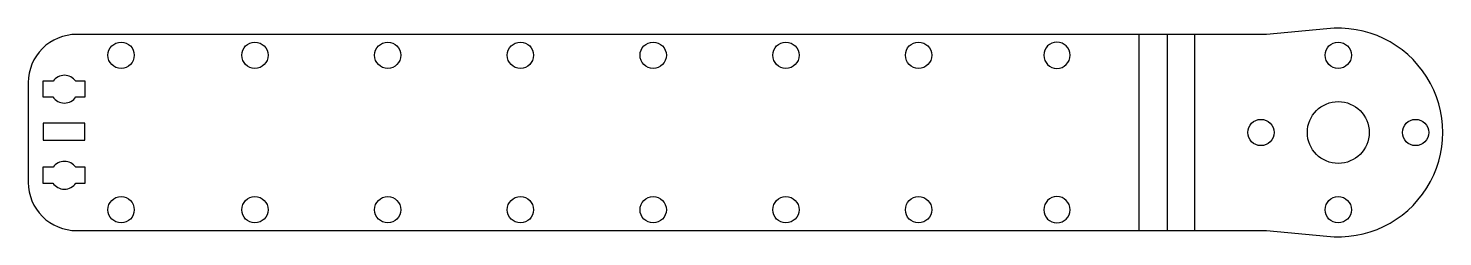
# Model space of a CAD drawing. Header units: millimetres. Extents: x -6 to 177, y -1 to 26.
import ezdxf

# ---------------------------------------------------------------- set-up
doc = ezdxf.new("R2010")
doc.units = ezdxf.units.MM

msp = doc.modelspace()

# ---------------------------------------------------------------- linework, layer by layer
at = {"layer": 'BEND'}
msp.add_line((141.01, 25.4), (141.01, 0), dxfattribs=at)
at = {"layer": 'BEND_EXTENT'}
for p, q in [((137.42, 0), (137.42, 25.4)), ((144.6, 0), (144.6, 25.4))]:
    msp.add_line(p, q, dxfattribs=at)
at = {"layer": 'INTERIOR_PROFILES'}
for points in [[(-4.34, 17.31), (-3.06, 17.31, 0.534848), (-0.07, 17.31), (1.12, 17.31), (1.12, 19.35), (-0.1, 19.35, 0.516058), (-3.03, 19.35), (-4.34, 19.35)], [(1.12, 8.2), (-0.1, 8.2, 0.516058), (-3.03, 8.2), (-4.34, 8.2), (-4.34, 6.16), (-3.06, 6.16, 0.534848), (-0.07, 6.16), (1.12, 6.16)]]:
    msp.add_lwpolyline(points, format="xyb", close=True, dxfattribs=at)
msp.add_lwpolyline([(1.07, 11.7), (1.07, 13.91), (-4.3, 13.91), (-4.3, 11.7)], close=True, dxfattribs=at)
for centre, radius in [((5.77, 22.7), 1.7), ((23.07, 22.7), 1.7), ((40.24, 22.7), 1.7), ((57.4, 22.7), 1.7), ((74.57, 22.7), 1.7), ((91.73, 22.7), 1.7), ((108.88, 22.7), 1.7), ((163.15, 22.7), 1.7), ((163.15, 12.7), 4), ((153.15, 12.7), 1.7), ((173.15, 12.7), 1.7), ((5.77, 2.7), 1.7), ((23.07, 2.7), 1.7), ((40.24, 2.7), 1.7), ((57.4, 2.7), 1.7), ((74.57, 2.7), 1.7), ((91.73, 2.7), 1.7), ((108.88, 2.7), 1.7), ((163.15, 2.7), 1.7)]:
    msp.add_circle(centre, radius, dxfattribs=at)
at = {"layer": 'INTERIOR_PROFILES', "extrusion": (0, 0, -1)}
for centre in [(-126.77, 22.7), (-126.77, 2.7)]:
    msp.add_circle(centre, 1.7, dxfattribs=at)
at = {"layer": 'OUTER_PROFILES'}
msp.add_lwpolyline([(-6.23, 6.23, 0.414214), (0, 0), (153.85, 0), (161.65, -0.72, 1.118034), (161.65, 26.12), (153.85, 25.4), (0, 25.4, 0.414214), (-6.23, 19.17)], format="xyb", close=True, dxfattribs=at)

doc.saveas('drawing.dxf')
